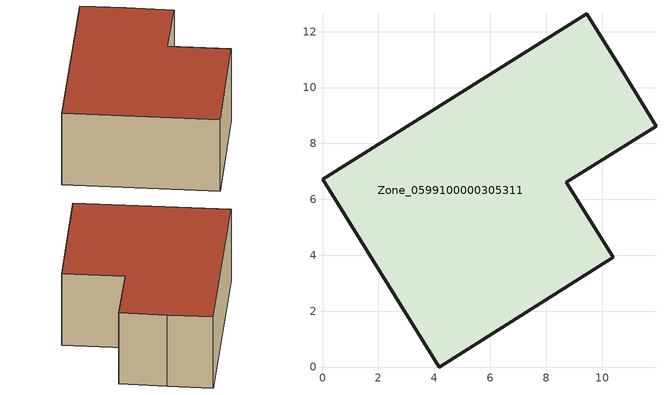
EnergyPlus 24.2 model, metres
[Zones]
Zone_0599100000305311
 floor ground (C_G): 4.18,0 0,6.72 9.45,12.64 10.67,10.69 11.93,8.61 8.72,6.62 10.4,3.93 z0
 wall outside (C_F): 8.72,6.62 11.93,8.61 10.67,10.69 9.45,12.64 0,6.72 4.18,0 10.4,3.93 8.72,6.62 z0:4.04
 roof outside (C_R): 0,6.72 4.18,0 10.4,3.93 8.72,6.62 11.93,8.61 10.67,10.69 9.45,12.64 z4.04
[BUILDING]
Pand.0599100000305311: North Axis=0; Terrain=City; Loads Convergence Tolerance Value=0.04; Temperature Convergence Tolerance Value=0.4; Solar Distribution=FullExterior; Maximum Number of Warmup Days=25; Minimum Number of Warmup Days=1
[Site:Location]
Rotterdam.The.Hague.AP_ZH_NLD Design_Conditions: Latitude=51.96; Longitude=4.45; Time Zone=1; Elevation=-4.5
[SITE:GROUNDTEMPERATURE:BUILDINGSURFACE]
18, 18, 18, 18, 18, 18, 18, 18, 18, 18, 18, 18
[MATERIAL] Thermal Absorptance=0.9; Solar Absorptance=0.7; Visible Absorptance=0.7
Name | Roughness | Thickness | Conductivity | Density | Specific Heat
G.TC.1946 | MediumSmooth | 0.15 | 1 | 540 | 1210
F.TC.1946 | Rough | 0.3 | 0.857143 | 1920 | 840
R.TC.1946 | MediumRough | 0.2 | 0.909091 | 1500 | 1000
[CONSTRUCTION]
C_G: G.TC.1946
C_F: F.TC.1946
C_R: R.TC.1946
[ZONE]
Zone_0599100000305311: Type=1; Multiplier=1; Ceiling Height=Autocalculate; Volume=Autocalculate; Floor Area=autocalculate; Part of Total Floor Area=Yes
[ZONEINFILTRATION:DESIGNFLOWRATE]
Infil_Zone_0599100000305311: Zone or ZoneList or Space or SpaceList=Zone_0599100000305311; Schedule=AlwaysOn; Design Flow Rate Calculation Method=Flow/Area; Flow Rate per Floor Area=0.003; Constant Term Coefficient=1; Temperature Term Coefficient=0; Velocity Term Coefficient=0; Velocity Squared Term Coefficient=0
[HVACTEMPLATE:ZONE:IDEALLOADSAIRSYSTEM]
Zone_0599100000305311: Maximum Heating Supply Air Temperature=50; Minimum Cooling Supply Air Temperature=13; Maximum Heating Supply Air Humidity Ratio=0.0156; Minimum Cooling Supply Air Humidity Ratio=0.0077; Heating Limit=NoLimit; Cooling Limit=NoLimit; Dehumidification Control Type=ConstantSensibleHeatRatio; Cooling Sensible Heat Ratio=0.7; Dehumidification Setpoint=60; Humidification Control Type=None; Humidification Setpoint=30; Outdoor Air Method=None; Outdoor Air Flow Rate per Person=0.00944; Outdoor Air Flow Rate per Zone Floor Area=0; Outdoor Air Flow Rate per Zone=0; Demand Controlled Ventilation Type=None; Outdoor Air Economizer Type=NoEconomizer; Heat Recovery Type=None; Sensible Heat Recovery Effectiveness=0.7; Latent Heat Recovery Effectiveness=0.65
[ZONECONTROL:THERMOSTAT]
ThermostatControl_Zone_0599100000305311: Zone or ZoneList=Zone_0599100000305311; Control Type Schedule=DualSetpointControlType; Control 1=Thermostat_Zone_0599100000305311; Temperature Difference Between Cutout And Setpoint=0
[THERMOSTATSETPOINT:DUALSETPOINT]
Thermostat_Zone_0599100000305311: Heating Setpoint Temperature Schedule=HeatingSetpoint_Zone_0599100000305311; Cooling Setpoint Temperature Schedule=CoolingSetpoint_Zone_0599100000305311
[SCHEDULE:COMPACT]
HeatingSetpoint_Zone_0599100000305311: Through: 12/31, For: AllDays, Until: 24:00, 21
CoolingSetpoint_Zone_0599100000305311: Through: 12/31, For: AllDays, Until: 24:00, 24
DualSetpointControlType: Through: 12/31, For: AllDays, Until: 24:00, 4
AlwaysOn: Through: 12/31, For: AllDays, Until: 24:00, 1
